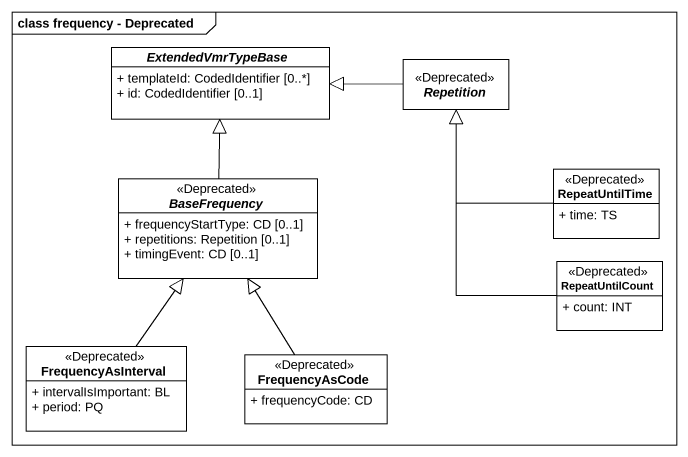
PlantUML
@startuml
mainframe class frequency - Deprecated
hide circle
hide empty members
skinparam classAttributeIconSize 0
abstract class ExtendedVmrTypeBase {
  + templateId: CodedIdentifier [0..*]
  + id: CodedIdentifier [0..1]
}
abstract class Repetition <<Deprecated>>
abstract class BaseFrequency <<Deprecated>> {
  + frequencyStartType: CD [0..1]
  + repetitions: Repetition [0..1]
  + timingEvent: CD [0..1]
}
class RepeatUntilTime <<Deprecated>> {
  + time: TS
}
class RepeatUntilCount <<Deprecated>> {
  + count: INT
}
class FrequencyAsInterval <<Deprecated>> {
  + intervalIsImportant: BL
  + period: PQ
}
class FrequencyAsCode <<Deprecated>> {
  + frequencyCode: CD
}
Repetition -left-|> ExtendedVmrTypeBase
BaseFrequency -up-|> ExtendedVmrTypeBase
RepeatUntilTime -up-|> Repetition
RepeatUntilCount -up-|> Repetition
FrequencyAsInterval -up-|> BaseFrequency
FrequencyAsCode -up-|> BaseFrequency
@enduml
